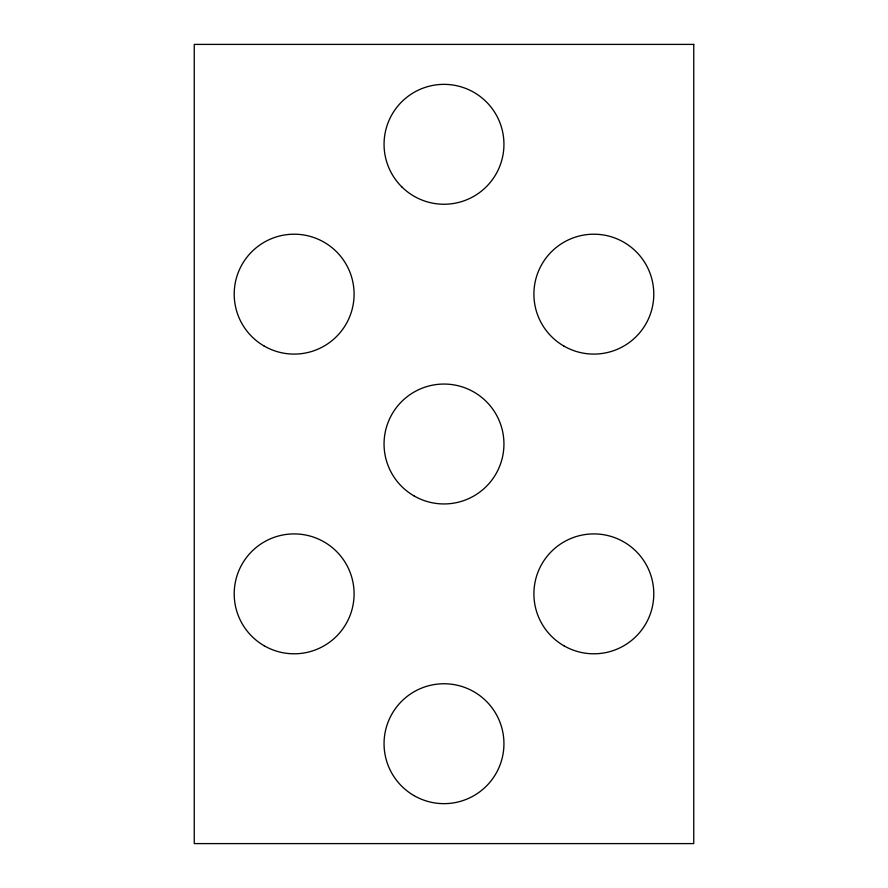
<?xml version="1.0" encoding="UTF-8"?>
<svg xmlns="http://www.w3.org/2000/svg" width="888" height="888" viewBox="0 0 888 888"><rect width="100%" height="100%" fill="white"/><g stroke="black" fill="none" stroke-linecap="round" stroke-linejoin="round"><path stroke-width="1.33" d="M693.75 44.4L194.25 44.4L194.25 843.6L693.75 843.6L693.75 44.4M414.03 495.915A59.94 59.94 0 0 0 503.94 444A59.94 59.94 0 0 0 414.03 392.085A59.94 59.94 0 0 0 414.03 495.915M264.18 645.765A59.94 59.94 0 0 0 354.09 593.85A59.94 59.94 0 0 0 264.18 541.935A59.94 59.94 0 0 0 264.18 645.765M414.03 795.615A59.94 59.94 0 0 0 503.94 743.7A59.94 59.94 0 0 0 414.03 691.785A59.94 59.94 0 0 0 414.03 795.615M563.88 645.765A59.94 59.94 0 0 0 653.79 593.85A59.94 59.94 0 0 0 563.88 541.935A59.94 59.94 0 0 0 563.88 645.765M563.88 346.065A59.94 59.94 0 0 0 653.79 294.15A59.94 59.94 0 0 0 563.88 242.235A59.94 59.94 0 0 0 563.88 346.065M401.82 186.891A59.94 59.94 0 0 0 501.975 159.529A59.94 59.94 0 0 0 428.205 86.48A59.94 59.94 0 0 0 401.82 186.891M264.18 346.065A59.94 59.94 0 0 0 354.09 294.15A59.94 59.94 0 0 0 264.18 242.235A59.94 59.94 0 0 0 264.18 346.065"/></g></svg>
